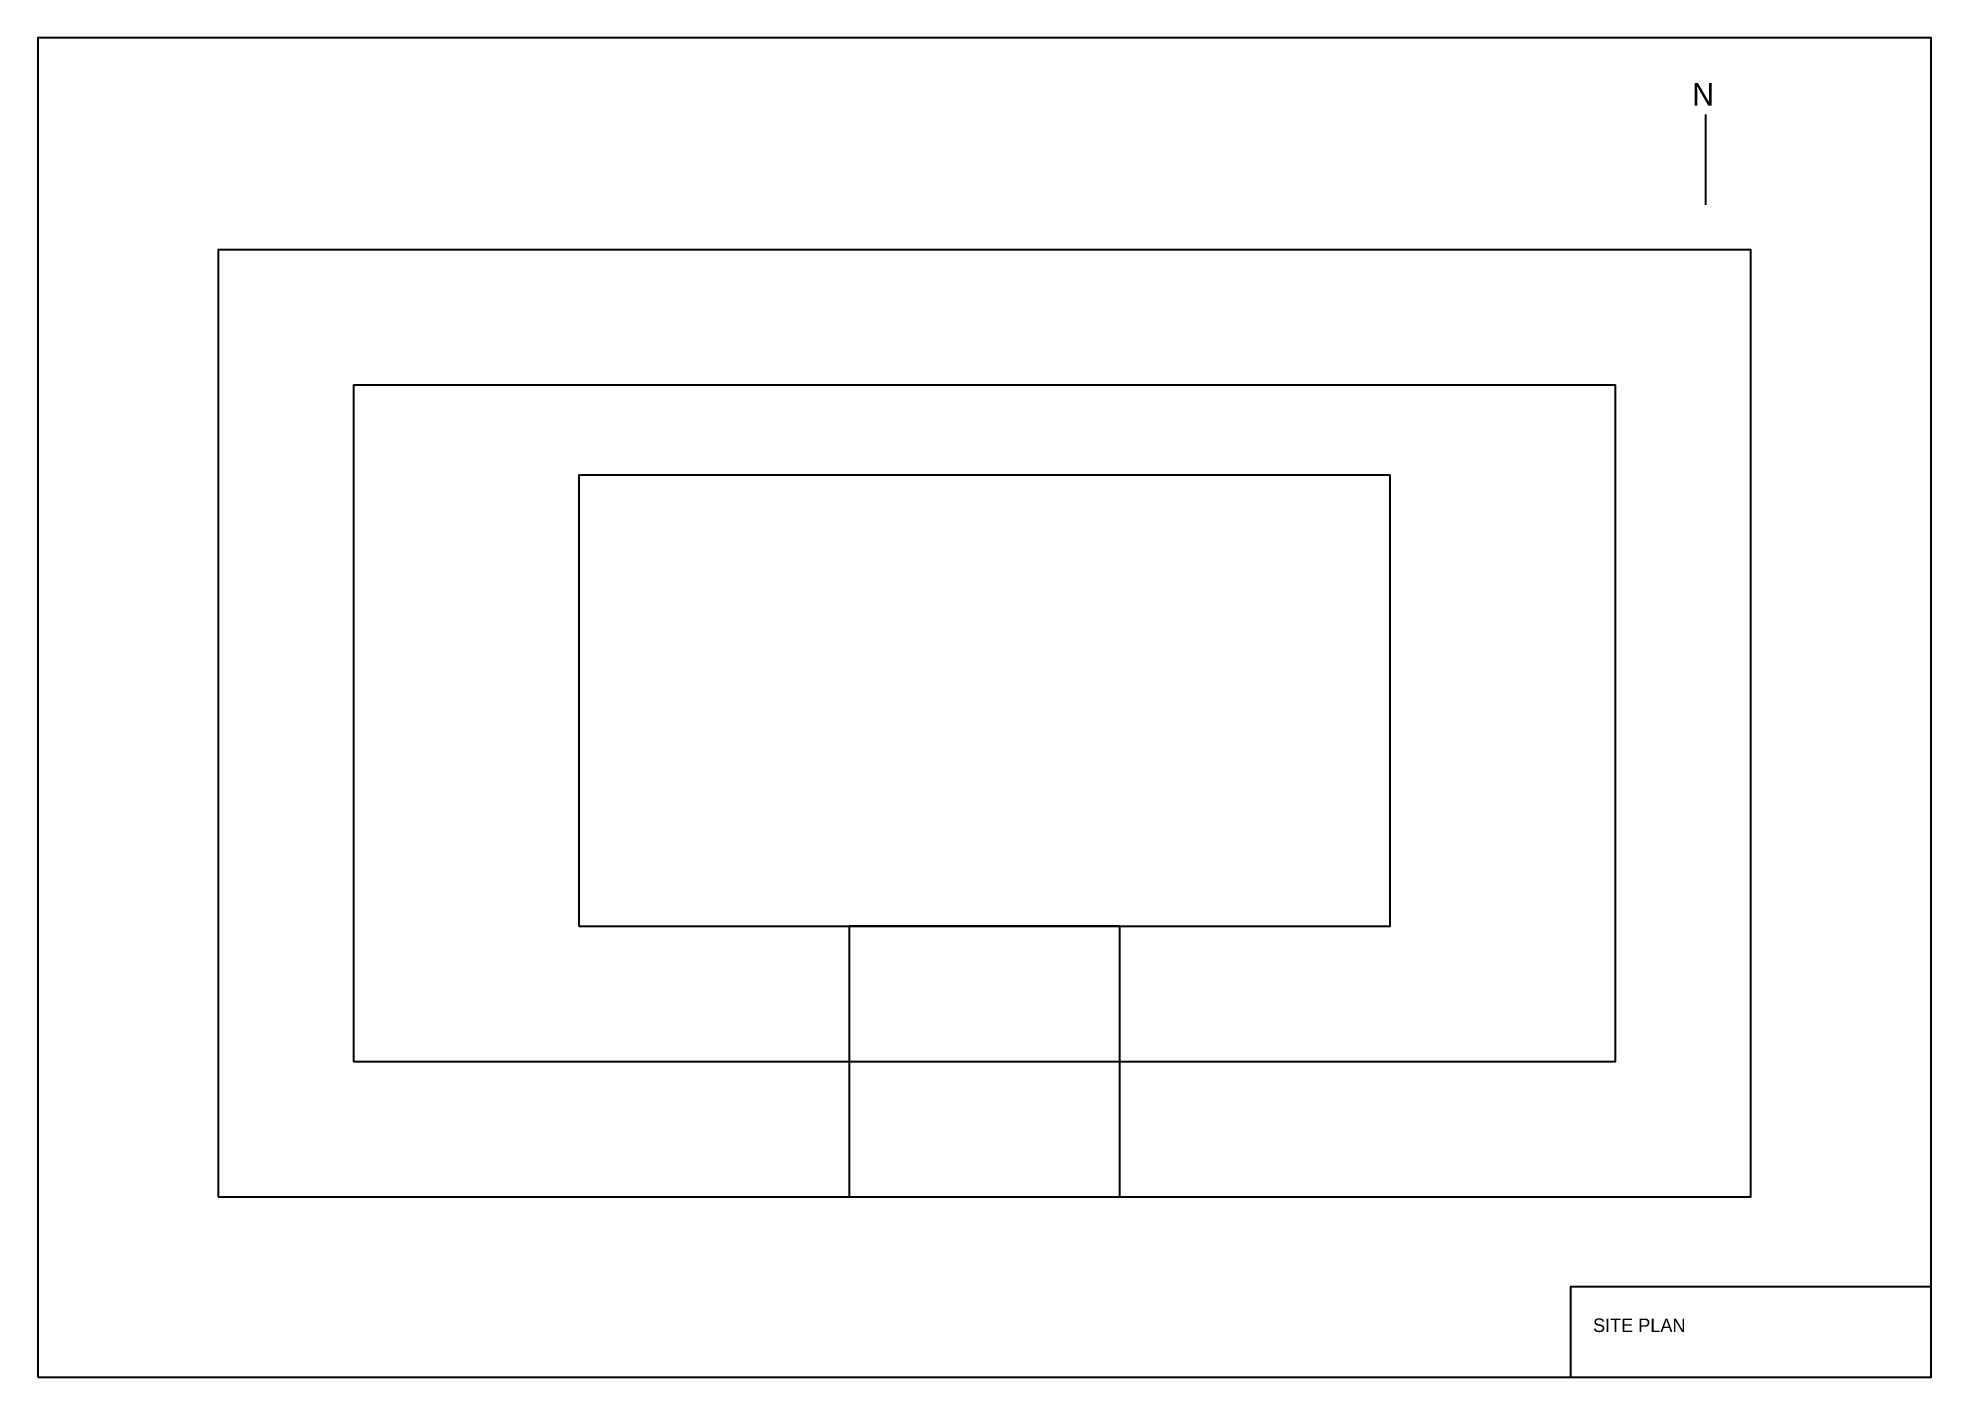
# Model space of a CAD drawing. Header units: millimetres. Extents: x 0 to 420, y 0 to 297.
import ezdxf

# ---------------------------------------------------------------- set-up
doc = ezdxf.new("R2010")
doc.units = ezdxf.units.MM
for name, color, linetype in [('BORDER', 250, 'Continuous'), ('BOUNDARY', 30, 'Continuous'), ('BUILDING', 1, 'Continuous'), ('TEXT', 250, 'Continuous'), ('TITLEBLOCK', 250, 'Continuous')]:
    doc.layers.add(name, color=color, linetype=linetype)

msp = doc.modelspace()

# ---------------------------------------------------------------- linework, layer by layer
at = {"layer": 'ANNOTATION'}
msp.add_line((370, 260), (370, 280), dxfattribs=at)
at = {"layer": 'BORDER'}
msp.add_lwpolyline([(0, 0), (420, 0), (420, 297), (0, 297)], close=True, dxfattribs=at)
at = {"layer": 'BOUNDARY'}
msp.add_lwpolyline([(40, 40), (380, 40), (380, 250), (40, 250)], close=True, dxfattribs=at)
at = {"layer": 'BUILDING'}
msp.add_lwpolyline([(120, 100), (300, 100), (300, 200), (120, 200)], close=True, dxfattribs=at)
at = {"layer": 'PAVING'}
msp.add_lwpolyline([(180, 40), (240, 40), (240, 100), (180, 100)], close=True, dxfattribs=at)
at = {"layer": 'SETBACK'}
msp.add_lwpolyline([(70, 70), (350, 70), (350, 220), (70, 220)], close=True, dxfattribs=at)
at = {"layer": 'TITLEBLOCK'}
msp.add_lwpolyline([(340, 0), (420, 0), (420, 20), (340, 20)], close=True, dxfattribs=at)

# ---------------------------------------------------------------- texts
at = {"layer": 'ANNOTATION'}
msp.add_text('N', height=5, dxfattribs=at).set_placement((367, 282))
at = {"layer": 'TEXT'}
msp.add_text('SITE PLAN', height=3, dxfattribs=at).set_placement((345, 10))

doc.saveas('drawing.dxf')
